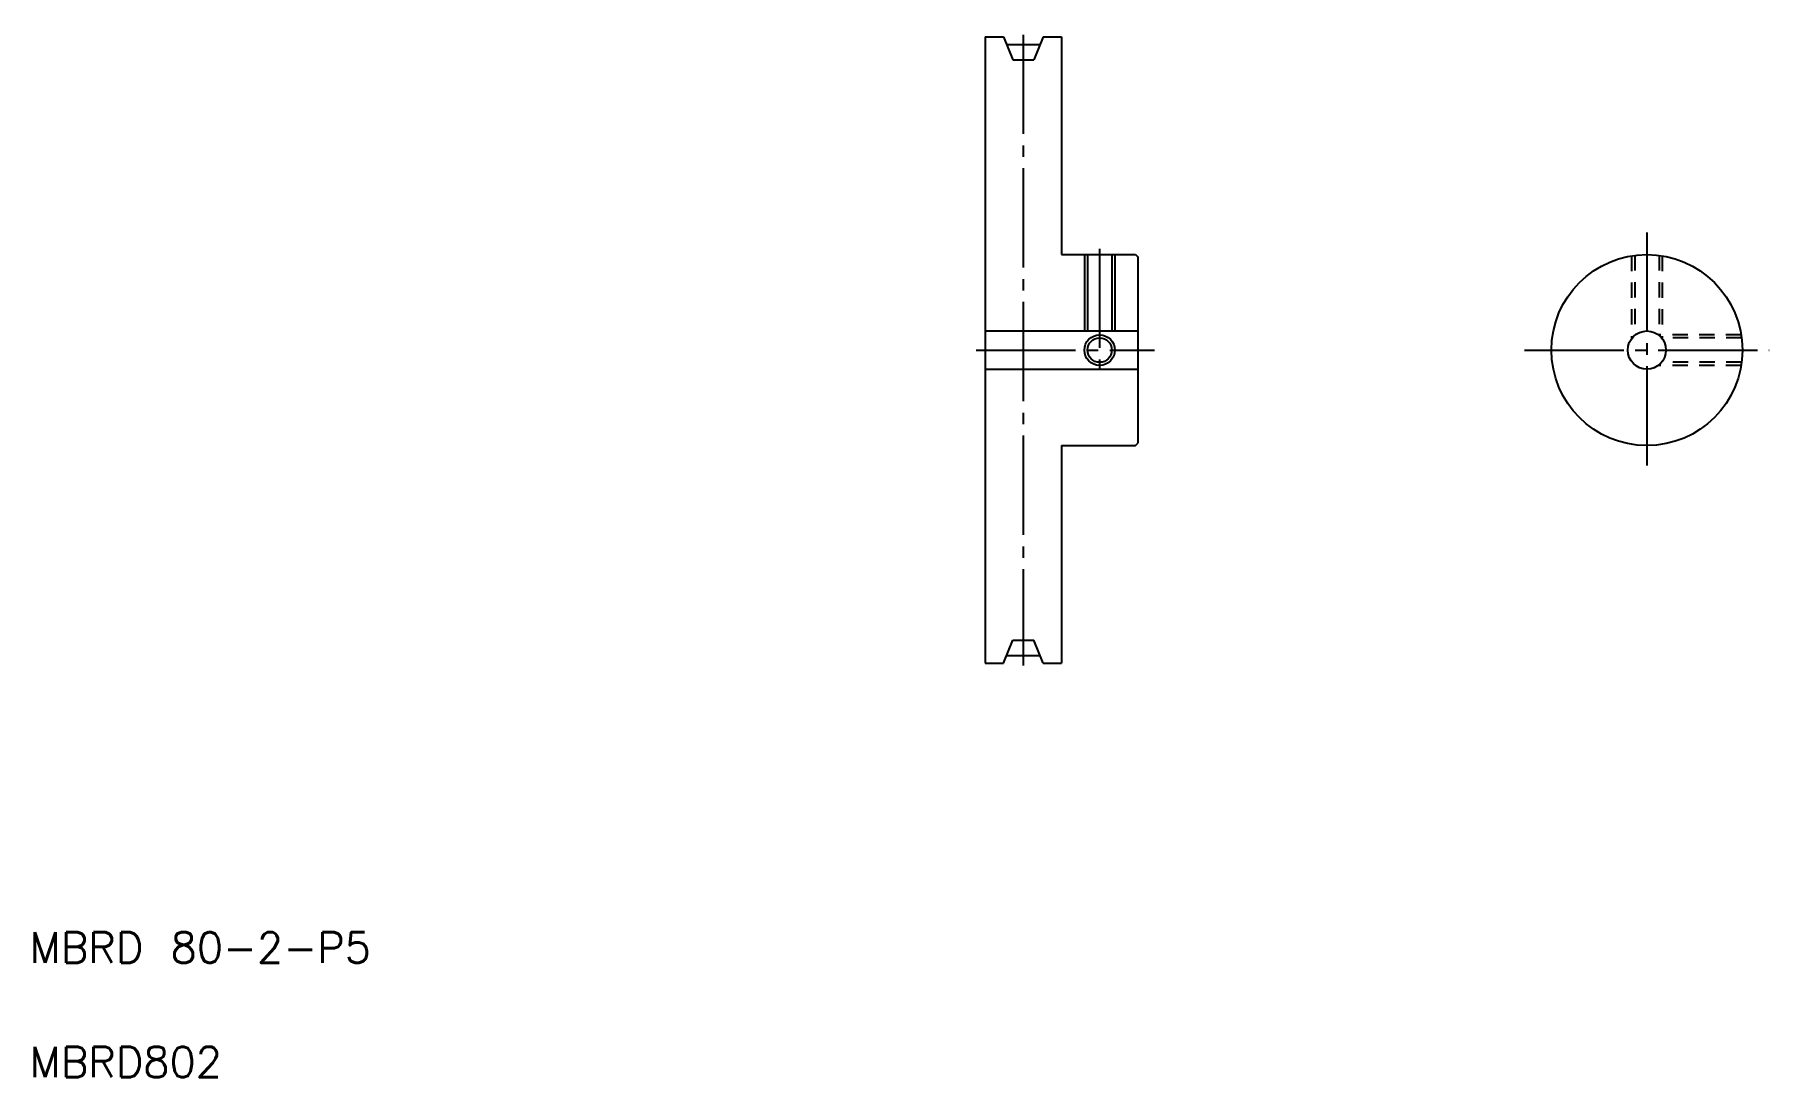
# Model space of a CAD drawing. Extents: x 11 to 238, y 10 to 147.
import ezdxf

# ---------------------------------------------------------------- set-up
doc = ezdxf.new("R2010")
doc.units = 0
doc.linetypes.add('CENTER', pattern=[17.5, 13, -1.5, 1.5, -1.5])
doc.linetypes.add('DASHED', pattern=[3.5, 2, -1.5])
doc.layers.get('0').update_dxf_attribs({"linetype": 'CONTINUOUS'})
doc.layers.add('CENTER', color=1, linetype='CENTER')
doc.styles.get("Standard").update_dxf_attribs({"font": 'txt.shx', "bigfont": '@extfont2.shx'})

msp = doc.modelspace()

# ---------------------------------------------------------------- linework, layer by layer
at = {"color": 7, "linetype": 'CONTINUOUS'}
for p, q in [((135.12, 146.23), (135.12, 64.23)), ((135.12, 146.23), (137.51, 146.23)), ((137.51, 146.23), (138.75, 143.23)), ((142.74, 146.23), (141.5, 143.23)), ((142.74, 146.23), (145.12, 146.23)), ((145.12, 146.23), (145.12, 117.73)), ((138.75, 143.23), (141.5, 143.23)), ((145.12, 139.11), (145.12, 139.11)), ((145.12, 131.98), (145.13, 131.98)), ((145.12, 117.73), (154.82, 117.73)), ((148.52, 117.73), (148.52, 107.73)), ((151.72, 117.73), (151.72, 107.73)), ((154.82, 117.73), (155.12, 117.43)), ((155.12, 117.43), (155.12, 93.03)), ((135.12, 107.73), (155.12, 107.73)), ((135.12, 102.73), (155.12, 102.73)), ((145.12, 92.73), (154.82, 92.73)), ((145.12, 92.73), (145.12, 64.23)), ((154.82, 92.73), (155.12, 93.03)), ((137.51, 64.23), (138.75, 67.23)), ((138.75, 67.23), (141.5, 67.23)), ((142.74, 64.23), (141.5, 67.23)), ((135.12, 64.23), (137.51, 64.23)), ((142.74, 64.23), (145.12, 64.23))]:
    msp.add_line(p, q, dxfattribs=at)
at = {"color": 3, "linetype": 'CONTINUOUS'}
for p, q in [((148.12, 117.73), (148.12, 107.73)), ((152.12, 117.73), (152.12, 107.73))]:
    msp.add_line(p, q, dxfattribs=at)
at = {"color": 3, "linetype": 'DASHED'}
for p, q in [((219.77, 117.57), (219.77, 106.73)), ((220.17, 117.63), (220.17, 107.15)), ((223.37, 117.63), (223.37, 107.15)), ((223.77, 117.57), (223.77, 106.73)), ((234.11, 107.23), (223.27, 107.23)), ((234.17, 106.83), (223.69, 106.83)), ((234.11, 103.23), (223.27, 103.23)), ((234.17, 103.63), (223.69, 103.63))]:
    msp.add_line(p, q, dxfattribs=at)
at = {"color": 7, "linetype": 'CONTINUOUS'}
for centre, radius in [((221.77, 105.23), 12.5), ((150.12, 105.23), 1.6), ((221.77, 105.23), 2.5)]:
    msp.add_circle(centre, radius, dxfattribs=at)
at = {"color": 3, "linetype": 'CONTINUOUS'}
msp.add_circle((150.12, 105.23), 2, dxfattribs=at)
at = {"layer": 'CENTER', "color": 1, "linetype": 'CENTER'}
for p, q in [((140.12, 146.53), (140.12, 63.93)), ((137.92, 145.23), (142.32, 145.23)), ((221.77, 120.62), (221.77, 89.85)), ((150.12, 118.51), (150.12, 102.73)), ((133.94, 105.23), (157.3, 105.23)), ((205.75, 105.23), (237.8, 105.23)), ((137.92, 65.23), (142.32, 65.23))]:
    msp.add_line(p, q, dxfattribs=at)

# ---------------------------------------------------------------- texts
at = {"color": 7, "linetype": 'CONTINUOUS'}
for s, p in [('MBRD 80-2-P5', (10, 25)), ('MBRD802', (10, 10))]:
    msp.add_text(s, height=4, dxfattribs=at).set_placement(p)

doc.saveas('drawing.dxf')
